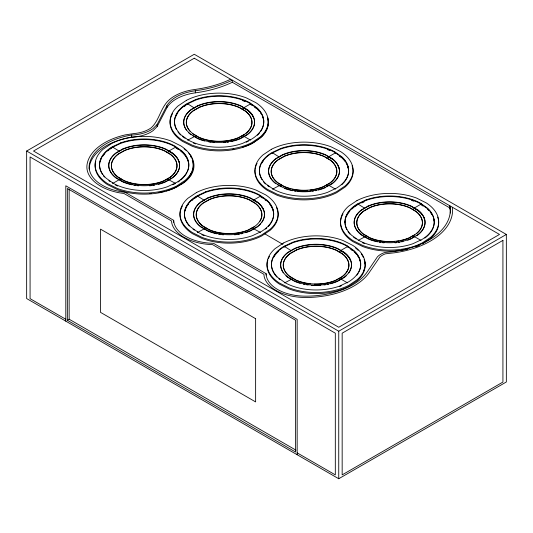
<?xml version="1.0" encoding="UTF-8"?>
<svg xmlns="http://www.w3.org/2000/svg" width="533" height="533" viewBox="0 0 533 533"><rect width="100%" height="100%" fill="white"/><g stroke="black" fill="none" stroke-linecap="round" stroke-linejoin="round"><path stroke-width="0.8" d="M89.171 169.081A44.825 25.877 0 0 1 89.351 166.716L89.351 164.637A58.877 33.992 0 0 1 131.678 135.016A29.068 16.783 0 0 0 153.038 128.593L157.142 124.462L166.862 105.721A39.309 22.692 0 0 1 195.325 90.77A89.204 51.501 0 0 0 231.255 80.683L232.295 80.177L232.295 82.262L449.745 207.883A16.05 9.268 0 0 0 450.145 209.236A73.9 42.667 0 0 1 450.292 213.1M89.351 166.716A58.877 33.992 0 0 1 131.678 137.101A29.068 16.783 0 0 0 153.038 130.672L157.142 126.548L166.862 107.799L166.862 105.721M422.249 243.987L430.624 238.384A49.083 28.336 0 0 0 437.666 217.084M26.65 151.032L194.259 54.266L506.35 234.447L506.35 381.968L338.741 478.734L26.65 298.553L26.65 151.032L338.741 331.22L506.35 234.447M175.624 147.128L169.028 150.939L169.028 151.472L172.312 153.377A35.431 20.461 0 0 1 176.929 158.001M250.583 103.848L243.987 107.659L243.987 108.192L247.272 110.098A35.431 20.461 0 0 1 253.202 116.887M169.028 151.259L167.189 152.531M192.986 135.902L194.298 136.668L196.137 135.815M243.987 107.979L242.149 109.258M166.389 181.46L168.368 180.321M167.189 179.095L169.028 179.941L172.279 178.069M241.349 138.187L247.232 134.789A35.431 20.461 0 0 0 247.272 109.885L240.736 106.107A35.431 20.461 0 0 0 197.596 106.08L191.054 109.851A35.431 20.461 0 0 0 186.397 130.132M260.497 196.124L253.895 199.935L253.895 200.475L257.186 202.373M335.457 152.844L328.854 156.655L328.854 157.195L332.146 159.094M253.895 200.255L252.056 201.534M277.853 184.904L279.172 185.664L281.011 184.818M328.854 156.982L327.015 158.254M67.351 320.26L295.615 452.044L295.615 320.266L67.351 188.475L67.351 320.26L69.15 319.22L295.975 450.172M251.256 230.463L253.235 229.323M248.591 230.029L252.056 227.877L253.895 228.943L257.146 227.065A35.431 20.461 0 0 0 260.824 223.66M326.876 186.803L328.854 185.344L334.797 188.775M329.507 185.291L332.106 183.792A35.431 20.461 0 0 0 332.146 158.881L325.61 155.103A35.431 20.461 0 0 0 282.47 155.083L275.921 158.854A35.431 20.461 0 0 0 271.264 179.135M347.529 246.579L340.927 250.39L340.927 250.93L344.218 252.829A35.431 20.461 0 0 1 350.141 259.624M358.163 240.443L366.597 235.892L368.55 237.272M421.043 204.132L414.447 207.943L414.447 208.483M285.981 275.847A35.431 20.461 0 0 0 287.953 277.493L291.245 279.399L293.083 278.552M340.927 250.71L339.088 251.989M414.447 208.27L412.609 209.542M337.629 281.297L340.267 279.778M411.809 238.471L414.447 236.632L421.043 240.443M416.393 235.826L417.699 235.08A35.431 20.461 0 0 0 422.329 230.456M238.684 137.754L244.84 134.316M169.208 177.969L163.724 181.033A32.806 18.941 0 0 1 134.796 183.965M323.551 186.75L329.707 183.312A32.806 18.941 0 0 0 330.367 160.253L324.41 156.702A32.806 18.941 0 0 0 284.475 156.322L278.319 159.76A32.806 18.941 0 0 0 277.66 182.819L283.616 186.37A32.806 18.941 0 0 0 290.958 188.915M252.729 227.718L254.747 226.592M413.282 235.733L414.627 234.98M177.322 186.423L173.405 188.495A48.283 27.876 0 0 1 166.109 190.934M177.882 186.124L182.692 183.579A48.283 27.876 0 0 0 188.755 153.084M230.669 79.237L229.81 79.65A86.912 50.175 0 0 1 198.269 88.971L191.394 90.024A41.601 24.018 0 0 0 165.95 103.389C160.107 110.944 158.334 121.337 151.225 127.78A26.77 15.457 0 0 1 134.083 133.543L125.262 134.889A61.182 35.325 0 0 0 87.059 164.524A47.117 27.203 0 0 0 119.199 192.779L124.016 193.519L171.459 220.909L171.866 223.494A43.26 24.978 0 0 0 184.025 237.325L188.122 239.41A43.26 24.978 0 0 0 207.99 244.347L212.46 244.58L263.888 274.275L264.215 276.794A41.674 24.058 0 0 0 304.989 297.481A68.171 39.355 0 0 0 369.735 271.803L379.862 257.039A16.816 9.707 0 0 1 385.439 253.821L394.793 252.749A76.199 43.992 0 0 0 452.477 212.64L452.437 207.277M232.295 82.262L231.255 82.762A89.204 51.501 0 0 1 195.325 92.849A39.309 22.692 0 0 0 166.862 107.799M246.219 142.211L248.405 141.185M172.719 184.804L175.624 183.432L169.028 179.941M361.8 202.96L363.979 201.934M339.528 286.654L341.706 285.628M187.703 103.848L194.298 107.979M249.924 139.773L243.987 136.341L242.149 135.815M272.57 152.844L279.172 156.982M328.854 185.664L327.015 184.818M358.163 204.132L364.765 208.27M414.447 236.952L412.609 235.892L409.144 238.038A32.806 18.941 0 0 1 400.203 240.749M197.61 196.124L204.212 200.255M260.497 232.428L253.895 228.943M284.642 246.579L291.245 250.71M449.739 207.797L449.745 205.798A16.05 9.268 0 0 0 450.145 207.157A73.9 42.667 0 0 1 385.019 252.429A19.115 11.033 0 0 0 377.451 256.799L367.597 271.31A65.892 38.043 0 0 1 305.029 296.155A39.382 22.739 0 0 1 266.107 273.682L213.493 243.308A40.968 23.652 0 0 1 189.535 238.358L185.651 236.386A40.968 23.652 0 0 1 173.671 220.316L125.195 192.326A44.825 25.877 0 0 1 89.351 164.637M65.799 319.28L30.075 298.653L30.075 156.962L335.317 333.192L335.317 474.883L297.167 452.857M415.1 208.863L417.732 210.382A35.431 20.461 0 0 1 421.896 214.399M279.818 186.037L281.118 186.79M194.951 137.041L196.897 138.167M367.357 238.451L361.474 235.046A35.431 20.461 0 0 1 361.514 210.142L368.056 206.371A35.431 20.461 0 0 1 411.196 206.391L417.732 210.169A35.431 20.461 0 0 1 422.809 229.75M121.937 181.447L116.054 178.042A35.431 20.461 0 0 1 116.094 153.131L122.637 149.36A35.431 20.461 0 0 1 165.776 149.38L172.312 153.158A35.431 20.461 0 0 1 172.965 177.536M291.891 279.772L294.489 281.271M264.268 233.527L282.87 244.4M363.919 234.507L365.931 235.706M192.786 133.816L198.742 137.374A32.806 18.941 0 0 0 206.091 139.912M295.688 280.105L289.732 276.554A32.806 18.941 0 0 1 290.392 253.488L296.548 250.05A32.806 18.941 0 0 1 336.483 250.437L342.439 253.988A32.806 18.941 0 0 1 348.542 268.052M205.378 227.698L202.7 226.092A32.806 18.941 0 0 1 203.359 203.033L209.516 199.595A32.806 18.941 0 0 1 249.451 199.975L255.407 203.533A32.806 18.941 0 0 1 259.618 221.701M423.002 206.058L421.043 204.672L421.043 203.599M339.368 156.156L341.327 157.541M251.889 105.307L250.583 104.381L250.583 103.309M254.501 107.153L256.46 108.539M353.592 237.205L356.204 239.057M267.353 185.457L269.305 186.843M350.794 249.424L352.093 250.35M182.479 136.461L185.091 138.307M262.456 198.049L260.497 196.657L260.497 195.591M265.061 199.895L266.367 200.821M178.235 149.507L175.624 147.661L175.624 146.588M180.847 151.359L182.153 152.278A44.619 25.764 0 0 1 186.577 157.775M278.772 278.726L280.078 279.652M193.046 229.197L194.345 230.123M108.825 180.66L110.131 181.586M450.145 207.157L450.145 209.236M358.163 203.599L358.163 204.672M347.529 246.046L347.529 247.119M347.529 282.35L347.529 282.89L340.927 279.072L340.927 279.612M339.088 278.552L340.927 279.399L344.178 277.526A35.431 20.461 0 0 0 346.157 275.874M338.741 331.22L338.741 478.734M335.457 152.311L335.457 153.384M335.457 188.615L335.457 189.155M297.167 454.729L297.167 319.374L65.799 185.79L65.799 321.152M291.245 279.399L284.642 282.89L284.642 282.35M284.642 246.046L284.642 247.119M279.172 185.664L272.57 189.155L272.57 188.615M272.57 152.311L272.57 153.384M266.107 273.682L266.107 275.068M250.583 139.619L250.583 140.152M197.61 195.591L197.61 196.657M197.61 231.895L197.61 232.428L206.051 227.877L208.656 229.65A32.806 18.941 0 0 0 215.998 232.195M195.325 90.77L195.325 92.849M194.298 136.668L187.703 140.152L187.703 139.619M190.834 155.483L190.834 157.142M190.834 173.711L190.834 175.37M187.703 103.309L187.703 104.381M173.671 220.316L173.671 222.394M157.142 124.462L157.142 126.548M131.678 135.016L131.678 137.101M121.178 179.095L119.345 179.621L112.743 183.432L112.743 182.899M119.345 151.259L112.743 147.128L112.743 146.588M69.15 189.095L69.15 319.22M267.726 118.026A48.003 27.716 0 0 1 261.683 136.668L253.955 142.364A48.003 27.716 0 0 1 242.468 147.161M233.907 149.147A48.003 27.716 0 0 1 232.301 149.4M164.57 191.327A48.283 27.876 0 0 1 158.228 192.593M151.592 193.339A48.283 27.876 0 0 1 149.926 193.439M184.072 148.767A48.283 27.876 0 0 1 186.477 150.766M364.559 268.052A48.07 27.756 0 0 1 363.659 270.911M355.611 248.072A48.07 27.756 0 0 1 358.143 250.277M361.234 253.815A48.07 27.756 0 0 1 363.273 257.252M364.119 259.384A48.07 27.756 0 0 1 364.945 264.022M347.503 166.203A45.905 26.503 0 0 1 348.442 169.247M325.556 187.563A35.431 20.461 0 0 1 318.314 190.041M316.769 190.408A35.431 20.461 0 0 1 315.183 190.734M313.564 191.021A35.431 20.461 0 0 1 311.918 191.267M310.266 191.46A35.431 20.461 0 0 1 297.7 191.454M296.048 191.254A35.431 20.461 0 0 1 294.403 191.014M292.784 190.727A35.431 20.461 0 0 1 290.425 190.214M289.652 190.028A35.431 20.461 0 0 1 284.469 188.389M275.881 183.758A35.431 20.461 0 0 1 271.723 179.741M343.299 183.219A44.619 25.764 0 0 0 341.979 157.468L334.617 152.251A44.619 25.764 0 0 0 280.571 149.08L271.544 153.331A44.619 25.764 0 0 0 261.996 179.674M342.786 183.752A44.619 25.764 0 0 1 341.693 184.798M265.447 183.958A44.619 25.764 0 0 1 263.309 181.56M259.464 170.054A44.619 25.764 0 0 1 259.691 168.555M261.903 163.025A44.619 25.764 0 0 1 263.195 161.133M327.495 149.633A44.619 25.764 0 0 1 329.754 150.493M341.979 158.001A44.619 25.764 0 0 1 345.184 161.599M346.03 162.865A44.619 25.764 0 0 1 348.462 169.287M322.865 187.043A32.806 18.941 0 0 1 316.855 188.968M316.069 189.155A32.806 18.941 0 0 1 313.864 189.601M312.358 189.855A32.806 18.941 0 0 1 310.066 190.154M307.761 190.354A32.806 18.941 0 0 1 292.397 189.248M338.069 165.89A35.431 20.461 0 0 1 338.955 168.135M352.08 165.796A49.083 28.336 0 0 1 345.031 187.096L336.656 192.699A49.083 28.336 0 0 1 277.06 195.218L267.359 190.381A49.083 28.336 0 0 1 255.014 169.9M255.1 169.168A49.083 28.336 0 0 1 257.033 163.338M240.689 138.567A35.431 20.461 0 0 1 233.441 141.038M232.674 141.232A35.431 20.461 0 0 1 231.109 141.578M228.69 142.025A35.431 20.461 0 0 1 227.051 142.264M225.392 142.458A35.431 20.461 0 0 1 223.733 142.611M214.486 142.604A35.431 20.461 0 0 1 212.834 142.451M211.175 142.258A35.431 20.461 0 0 1 208.716 141.878M204.785 141.025A35.431 20.461 0 0 1 197.55 138.54M191.014 134.762A35.431 20.461 0 0 1 188.442 132.537M246.113 133.323A32.806 18.941 0 0 0 245.5 111.257L239.544 107.699A32.806 18.941 0 0 0 199.602 107.32L193.446 110.757A32.806 18.941 0 0 0 189.955 131.185M237.991 138.04A32.806 18.941 0 0 1 210.508 140.812M209.003 140.552A32.806 18.941 0 0 1 206.804 140.086M267.473 117.6A49.083 28.336 0 0 1 260.164 138.1L251.789 143.697A49.083 28.336 0 0 1 192.186 146.222L182.493 141.385A49.083 28.336 0 0 1 172.545 113.636M175.723 116.607A44.619 25.764 0 0 1 177.862 112.756M183.918 106.727A44.619 25.764 0 0 1 185.964 105.314M242.628 100.63A44.619 25.764 0 0 1 244.88 101.497M257.113 109.005A44.619 25.764 0 0 1 259.351 111.364M260.75 113.229A44.619 25.764 0 0 1 261.536 114.502M262.236 115.854A44.619 25.764 0 0 1 263.688 121.031M260.424 131.784A44.619 25.764 0 0 0 257.113 108.466L249.75 103.255A44.619 25.764 0 0 0 195.704 100.084L186.677 104.328A44.619 25.764 0 0 0 176.403 129.399M259.478 133.023A44.619 25.764 0 0 1 257.379 135.275M195.658 143.903A44.619 25.764 0 0 1 193.406 143.044M180.58 134.962A44.619 25.764 0 0 1 177.975 131.937M348.809 272.903A35.431 20.461 0 0 0 344.218 252.615L337.682 248.838A35.431 20.461 0 0 0 294.542 248.811L287.993 252.589A35.431 20.461 0 0 0 283.336 272.869M336.963 281.584A35.431 20.461 0 0 1 330.387 283.776M328.841 284.142A35.431 20.461 0 0 1 327.255 284.469M325.636 284.755A35.431 20.461 0 0 1 323.991 284.995M320.679 285.342A35.431 20.461 0 0 1 311.432 285.335M308.121 284.988A35.431 20.461 0 0 1 306.475 284.749M304.856 284.455A35.431 20.461 0 0 1 303.27 284.129M300.206 283.343A35.431 20.461 0 0 1 295.155 281.564M348.335 268.745A32.806 18.941 0 0 1 341.78 277.047L335.623 280.485A32.806 18.941 0 0 1 328.928 282.703M328.141 282.89A32.806 18.941 0 0 1 314.37 284.182M310.499 283.936A32.806 18.941 0 0 1 296.361 280.405M364.419 260.331A49.083 28.336 0 0 1 357.103 280.831L348.729 286.428A49.083 28.336 0 0 1 289.133 288.953L279.432 284.116A49.083 28.336 0 0 1 267.872 259.957M268.425 258.498A49.083 28.336 0 0 1 269.491 256.366M271.464 265.287A44.619 25.764 0 0 1 271.537 263.788M273.602 257.399A44.619 25.764 0 0 1 278.406 251.469M354.052 251.736A44.619 25.764 0 0 1 356.79 254.714M357.69 255.96A44.619 25.764 0 0 1 358.476 257.232M359.175 258.585A44.619 25.764 0 0 1 360.628 263.768M360.708 264.714A44.619 25.764 0 0 1 358.916 271.963M358.196 273.249A44.619 25.764 0 0 1 356.903 275.141M276.947 277.107A44.619 25.764 0 0 1 273.696 272.769M273.342 272.13A44.619 25.764 0 0 1 283.616 247.065L292.644 242.815A44.619 25.764 0 0 1 346.69 245.986L354.052 251.203A44.619 25.764 0 0 1 360.688 263.975M261.776 222.448A35.431 20.461 0 0 0 257.186 202.16L250.65 198.383A35.431 20.461 0 0 0 207.51 198.356L200.961 202.134A35.431 20.461 0 0 0 200.921 227.038L207.457 230.816A35.431 20.461 0 0 0 217.024 233.84M250.597 230.842A35.431 20.461 0 0 1 245.633 232.681M242.582 233.507A35.431 20.461 0 0 1 241.023 233.854M239.417 234.16A35.431 20.461 0 0 1 237.785 234.427M236.132 234.647A35.431 20.461 0 0 1 234.473 234.813M223.567 234.813A35.431 20.461 0 0 1 221.915 234.64M220.262 234.42A35.431 20.461 0 0 1 218.63 234.154M247.905 230.316A32.806 18.941 0 0 1 216.711 232.368M261.803 207.004A35.431 20.461 0 0 1 263.455 209.909M276.534 207.637A49.083 28.336 0 0 1 270.071 230.376L261.696 235.972A49.083 28.336 0 0 1 202.1 238.498L192.4 233.661A49.083 28.336 0 0 1 182.459 205.911M184.451 214.086A44.619 25.764 0 0 1 184.598 212.58M184.904 211.088A44.619 25.764 0 0 1 185.351 209.609M185.631 208.883A44.619 25.764 0 0 1 186.943 206.298M187.776 205.032A44.619 25.764 0 0 1 188.722 203.793M191.953 200.501A44.619 25.764 0 0 1 193.179 199.495M194.492 198.523A44.619 25.764 0 0 1 196.584 197.143M269.758 204.259A44.619 25.764 0 0 1 271.444 206.777M271.797 207.417A44.619 25.764 0 0 1 273.369 211.821M272.196 220.855A44.619 25.764 0 0 1 268.339 226.492M266.733 228.077A44.619 25.764 0 0 1 265.547 229.097M204.059 235.619A44.619 25.764 0 0 1 201.86 234.7M189.368 226.059A44.619 25.764 0 0 1 196.584 196.61L205.611 192.36A44.619 25.764 0 0 1 259.658 195.531L267.02 200.741A44.619 25.764 0 0 1 272.476 220.209M411.15 238.851A35.431 20.461 0 0 1 407.658 240.21M403.135 241.516A35.431 20.461 0 0 1 401.569 241.869M399.963 242.175A35.431 20.461 0 0 1 398.331 242.435M396.685 242.655A35.431 20.461 0 0 1 395.026 242.828M384.12 242.821A35.431 20.461 0 0 1 382.461 242.648M380.815 242.428A35.431 20.461 0 0 1 379.183 242.162M377.577 241.855A35.431 20.461 0 0 1 368.01 238.831M416.573 233.614A32.806 18.941 0 0 0 415.96 211.541L410.004 207.99A32.806 18.941 0 0 0 370.062 207.61L363.906 211.048A32.806 18.941 0 0 0 363.246 234.107M398.711 241.023A32.806 18.941 0 0 1 396.425 241.356M394.886 241.522A32.806 18.941 0 0 1 377.264 240.376M376.551 240.203A32.806 18.941 0 0 1 369.202 237.658M423.269 216.445A35.431 20.461 0 0 1 424.741 220.169M419.431 245.333A49.083 28.336 0 0 1 415.64 246.846M407.752 249.151A49.083 28.336 0 0 1 362.647 246.506L352.953 241.669A49.083 28.336 0 0 1 343.005 213.92M344.984 222.841A44.619 25.764 0 0 1 345.058 221.342M346.184 216.891A44.619 25.764 0 0 1 349.781 211.201M351.92 209.029A44.619 25.764 0 0 1 353.106 208.003M354.378 207.011A44.619 25.764 0 0 1 357.137 205.152M411.543 200.395A44.619 25.764 0 0 1 413.848 201.194M427.573 209.289A44.619 25.764 0 0 1 428.739 210.448M430.771 212.887A44.619 25.764 0 0 1 431.996 214.786M433.749 219.083A44.619 25.764 0 0 1 434.148 221.322M434.222 222.274A44.619 25.764 0 0 1 424.828 238.098M364.605 243.628A44.619 25.764 0 0 1 362.413 242.715M349.921 234.067A44.619 25.764 0 0 1 347.996 231.595M346.863 229.69A44.619 25.764 0 0 1 345.058 223.793M345.004 223.047A44.619 25.764 0 0 1 357.137 204.619L366.164 200.368A44.619 25.764 0 0 1 420.211 203.539L427.573 208.756A44.619 25.764 0 0 1 434.202 221.528M165.73 181.84A35.431 20.461 0 0 1 158.481 184.318M154.543 185.164A35.431 20.461 0 0 1 152.911 185.424M151.265 185.644A35.431 20.461 0 0 1 149.606 185.817M138.7 185.81A35.431 20.461 0 0 1 137.041 185.637M135.395 185.417A35.431 20.461 0 0 1 133.763 185.151M132.157 184.844A35.431 20.461 0 0 1 130.592 184.491M129.825 184.305A35.431 20.461 0 0 1 122.59 181.82M169.88 177.596A32.806 18.941 0 0 0 170.54 154.53L164.584 150.979A32.806 18.941 0 0 0 124.642 150.599L118.486 154.037A32.806 18.941 0 0 0 117.826 177.096L123.783 180.647A32.806 18.941 0 0 0 133.303 183.685M178.242 160.167A35.431 20.461 0 0 1 179.121 162.412M192.246 160.073A49.083 28.336 0 0 1 185.204 181.38L176.829 186.976A49.083 28.336 0 0 1 117.227 189.495L107.533 184.665A49.083 28.336 0 0 1 95.747 161.233M100.237 161.346A44.619 25.764 0 0 1 100.764 159.887M101.043 159.234A44.619 25.764 0 0 1 101.696 157.941M102.476 156.662A44.619 25.764 0 0 1 104.901 153.597M107.686 150.992A44.619 25.764 0 0 1 108.959 150M110.304 149.053A44.619 25.764 0 0 1 111.717 148.141M186.923 158.414A44.619 25.764 0 0 1 188.635 163.564M187.01 172.505A44.619 25.764 0 0 1 180.68 180.101M179.408 181.093A44.619 25.764 0 0 1 178.062 182.039M117.713 186.017A44.619 25.764 0 0 1 115.581 185.051M104.501 177.056A44.619 25.764 0 0 1 103.482 175.837M102.576 174.584A44.619 25.764 0 0 1 101.79 173.318M101.443 172.679A44.619 25.764 0 0 1 111.717 147.608L120.744 143.357A44.619 25.764 0 0 1 174.791 146.535L182.153 151.745A44.619 25.764 0 0 1 187.603 171.206M111.537 143.584L103.162 149.18A49.083 28.336 0 0 0 107.533 183.592L117.227 188.422A49.083 28.336 0 0 0 176.829 185.904L185.204 180.307A49.083 28.336 0 0 0 180.834 145.895L171.14 141.058A49.083 28.336 0 0 0 111.537 143.584M186.497 100.304L178.122 105.9A49.083 28.336 0 0 0 182.493 140.312L192.186 145.149A49.083 28.336 0 0 0 251.789 142.624L260.164 137.028A49.083 28.336 0 0 0 255.793 102.616L246.099 97.786A49.083 28.336 0 0 0 186.497 100.304M196.411 192.58L188.036 198.183A49.083 28.336 0 0 0 192.4 232.588L202.1 237.425A49.083 28.336 0 0 0 261.696 234.906L270.071 229.303A49.083 28.336 0 0 0 265.707 194.898L256.007 190.061A49.083 28.336 0 0 0 196.411 192.58M271.37 149.307L262.996 154.903A49.083 28.336 0 0 0 267.359 189.315L277.06 194.145A49.083 28.336 0 0 0 336.656 191.627L345.031 186.024A49.083 28.336 0 0 0 340.667 151.619L330.966 146.782A49.083 28.336 0 0 0 271.37 149.307M283.443 243.035L275.068 248.638A49.083 28.336 0 0 0 279.432 283.043L289.133 287.88A49.083 28.336 0 0 0 348.729 285.362L357.103 279.758A49.083 28.336 0 0 0 352.739 245.353L343.039 240.516A49.083 28.336 0 0 0 283.443 243.035M356.957 200.595L348.582 206.191A49.083 28.336 0 0 0 352.953 240.603L362.647 245.433A49.083 28.336 0 0 0 422.249 242.915L430.624 237.312A49.083 28.336 0 0 0 426.253 202.906L416.559 198.069A49.083 28.336 0 0 0 356.957 200.595M194.259 58.217L33.499 151.032L338.741 327.262L499.501 234.447L194.259 58.217M197.596 105.761L191.054 109.532A35.431 20.461 0 0 0 191.014 134.443L197.55 138.22A35.431 20.461 0 0 0 240.689 138.24L247.232 134.469A35.431 20.461 0 0 0 247.272 109.565L240.736 105.781A35.431 20.461 0 0 0 197.596 105.761M122.637 149.04L116.094 152.811A35.431 20.461 0 0 0 116.054 177.716L122.59 181.5A35.431 20.461 0 0 0 165.73 181.52L172.279 177.749A35.431 20.461 0 0 0 172.312 152.838L165.776 149.06A35.431 20.461 0 0 0 122.637 149.04M282.47 154.757L275.921 158.534A35.431 20.461 0 0 0 275.881 183.439L282.417 187.216A35.431 20.461 0 0 0 325.556 187.243L332.106 183.472A35.431 20.461 0 0 0 332.146 158.561L325.61 154.783A35.431 20.461 0 0 0 282.47 154.757M207.51 198.036L200.961 201.807A35.431 20.461 0 0 0 200.921 226.718L207.457 230.496A35.431 20.461 0 0 0 250.597 230.516L257.146 226.745A35.431 20.461 0 0 0 257.186 201.84L250.65 198.056A35.431 20.461 0 0 0 207.51 198.036M368.056 206.044L361.514 209.822A35.431 20.461 0 0 0 361.474 234.727L368.01 238.504A35.431 20.461 0 0 0 411.15 238.531L417.699 234.76A35.431 20.461 0 0 0 417.732 209.849L411.196 206.071A35.431 20.461 0 0 0 368.056 206.044M294.542 248.491L287.993 252.262A35.431 20.461 0 0 0 287.953 277.173L294.489 280.951A35.431 20.461 0 0 0 337.629 280.978L344.178 277.2A35.431 20.461 0 0 0 344.218 252.296L337.682 248.511A35.431 20.461 0 0 0 294.542 248.491M502.925 240.376L342.166 333.192L342.166 474.883L502.925 382.068L502.925 240.376M199.602 107.106L193.446 110.544A32.806 18.941 0 0 0 192.786 133.603L198.742 137.161A32.806 18.941 0 0 0 238.684 137.541L244.84 134.103A32.806 18.941 0 0 0 245.5 111.044L239.544 107.486A32.806 18.941 0 0 0 199.602 107.106M124.642 150.386L118.486 153.824A32.806 18.941 0 0 0 117.826 176.883L123.783 180.434A32.806 18.941 0 0 0 163.724 180.814L169.88 177.376A32.806 18.941 0 0 0 170.54 154.317L164.584 150.766A32.806 18.941 0 0 0 124.642 150.386M284.475 156.102L278.319 159.547A32.806 18.941 0 0 0 277.66 182.606L283.616 186.157A32.806 18.941 0 0 0 323.551 186.537L329.707 183.099A32.806 18.941 0 0 0 330.367 160.04L324.41 156.489A32.806 18.941 0 0 0 284.475 156.102M209.516 199.382L203.359 202.82A32.806 18.941 0 0 0 202.7 225.879L208.656 229.437A32.806 18.941 0 0 0 248.591 229.816L254.747 226.378A32.806 18.941 0 0 0 255.407 203.32L249.451 199.762A32.806 18.941 0 0 0 209.516 199.382M370.062 207.39L363.906 210.835A32.806 18.941 0 0 0 363.246 233.894L369.202 237.445A32.806 18.941 0 0 0 409.144 237.825L415.3 234.387A32.806 18.941 0 0 0 415.96 211.328L410.004 207.777A32.806 18.941 0 0 0 370.062 207.39M296.548 249.837L290.392 253.275A32.806 18.941 0 0 0 289.732 276.334L295.688 279.892A32.806 18.941 0 0 0 335.623 280.271L341.78 276.834A32.806 18.941 0 0 0 342.439 253.775L336.483 250.217A32.806 18.941 0 0 0 296.548 249.837M195.704 99.544L186.677 103.795A44.619 25.764 0 0 0 181.173 135.002L188.535 140.212A44.619 25.764 0 0 0 242.582 143.384L251.609 139.133A44.619 25.764 0 0 0 257.113 107.933L249.75 102.722A44.619 25.764 0 0 0 195.704 99.544M120.744 142.824L111.717 147.075A44.619 25.764 0 0 0 106.214 178.275L113.576 183.492A44.619 25.764 0 0 0 167.622 186.663L176.65 182.413A44.619 25.764 0 0 0 182.153 151.212L174.791 145.995A44.619 25.764 0 0 0 120.744 142.824M280.571 148.547L271.544 152.791A44.619 25.764 0 0 0 266.047 183.998L273.409 189.208A44.619 25.764 0 0 0 327.455 192.386L336.483 188.136A44.619 25.764 0 0 0 341.979 156.929L334.617 151.718A44.619 25.764 0 0 0 280.571 148.547M205.611 191.82L196.584 196.071A44.619 25.764 0 0 0 191.087 227.278L198.449 232.488A44.619 25.764 0 0 0 252.495 235.659L261.523 231.415A44.619 25.764 0 0 0 267.02 200.208L259.658 194.998A44.619 25.764 0 0 0 205.611 191.82M366.164 199.835L357.137 204.079A44.619 25.764 0 0 0 351.633 235.286L358.995 240.496A44.619 25.764 0 0 0 413.042 243.674L422.069 239.424A44.619 25.764 0 0 0 427.573 208.216L420.211 203.006A44.619 25.764 0 0 0 366.164 199.835M292.644 242.275L283.616 246.526A44.619 25.764 0 0 0 278.119 277.733L285.481 282.943A44.619 25.764 0 0 0 339.528 286.121L348.555 281.87A44.619 25.764 0 0 0 354.052 250.663L346.69 245.453A44.619 25.764 0 0 0 292.644 242.275M255.627 318.707L100.484 229.137L100.484 312.338L255.627 401.915L255.627 318.707"/></g></svg>
